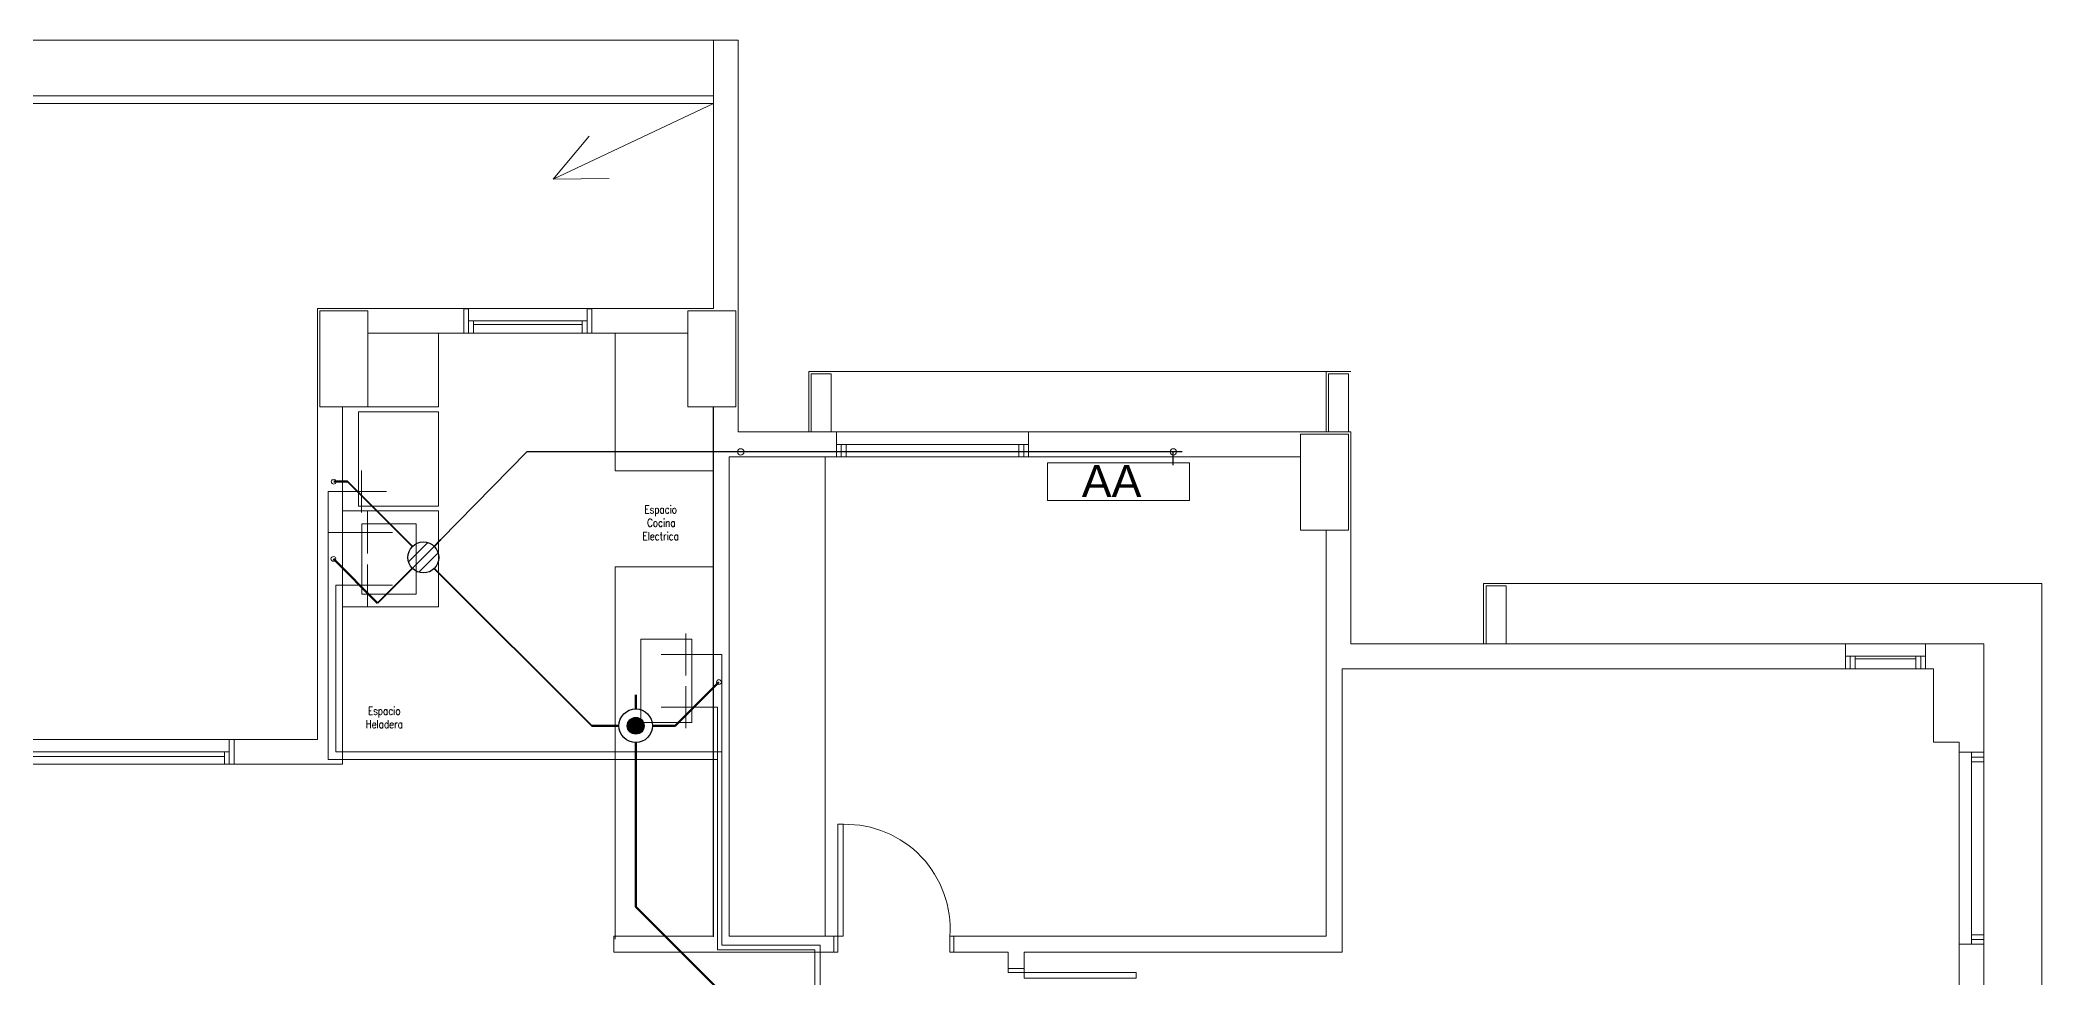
# Model space of a CAD drawing. Header units: millimetres. Extents: x 539 to 842, y -453 to -96.
# Drawn here: x 756.59 to 769.1, y -263.1 to -257.24 of the extents above; entities that cross this region are included whole.
import ezdxf

# ---------------------------------------------------------------- set-up
doc = ezdxf.new("R2010")
doc.units = ezdxf.units.MM
doc.header["$LTSCALE"] = 0.1
doc.linetypes.add('ACAD_ISO02W100', pattern=[15, 12, -3])
doc.linetypes.add('CONTINUA', pattern=[0])
doc.layers.get('0').update_dxf_attribs({"lineweight": 5})
for name, color, linetype, lineweight in [('00-Agua Caliente', 1, 'Continuous', 20), ('00-Agua Fria', 5, 'ACAD_ISO02W100', 20), ('Arq-Equipamiento', 250, 'Continuous', 5)]:
    doc.layers.add(name, color=color, linetype=linetype, lineweight=lineweight)
doc.layers.add('00-Pluvial', color=40, linetype='Continuous')
doc.layers.add('00-Secundario', color=24, linetype='Continuous')
doc.layers.add('00-Primario', color=7, linetype='Continuous', true_color=0xff2400)
doc.styles.add('Romans 1.50', font='romans.shx', dxfattribs={"width": 0.8, "height": 0.15})
doc.styles.get("Standard").update_dxf_attribs({"font": 'arial.ttf'})

# ---------------------------------------------------------------- blocks, each defined once
blk = doc.blocks.new('2-3y4P F')
at = {"color": 8, "lineweight": 18}
for p, q in [((744.734, -257.24), (760.799, -257.24)), ((760.954, -257.24), (760.799, -257.24)), ((760.799, -257.24), (760.799, -258.917)), ((760.954, -259.689), (760.954, -257.24)), ((753.515, -257.589), (760.799, -257.589)), ((753.515, -257.636), (760.799, -257.636)), ((758.326, -258.917), (758.326, -261.611)), ((759.24, -258.917), (758.326, -258.917)), ((759.24, -258.919), (759.24, -258.917)), ((759.24, -258.917), (760.04, -258.917)), ((759.27, -258.919), (759.24, -258.919)), ((759.24, -258.919), (759.24, -259.071)), ((759.27, -259.071), (759.27, -258.919)), ((760.04, -258.919), (760.01, -258.919)), ((760.01, -258.919), (760.01, -259.071)), ((760.799, -258.917), (760.04, -258.917)), ((760.04, -258.917), (760.04, -258.919)), ((760.04, -259.071), (760.04, -258.919)), ((758.482, -258.932), (758.341, -258.932)), ((758.341, -258.932), (758.341, -259.532)), ((758.641, -258.932), (758.482, -258.932)), ((758.641, -259.057), (758.641, -258.932)), ((758.641, -258.932), (758.641, -259.073)), ((759.3, -258.995), (759.27, -258.995)), ((759.27, -258.995), (759.27, -259.071)), ((759.3, -259.071), (759.3, -258.995)), ((759.3, -258.995), (759.98, -258.995)), ((759.3, -259.009), (759.3, -259.018)), ((759.3, -259.018), (759.98, -259.018)), ((760.01, -258.995), (759.98, -258.995)), ((759.98, -258.995), (759.98, -259.071)), ((759.98, -259.018), (759.98, -259.009)), ((760.01, -259.071), (760.01, -258.995)), ((760.814, -258.932), (760.639, -258.932)), ((760.639, -258.932), (760.639, -259.057)), ((760.639, -259.073), (760.639, -258.932)), ((760.939, -258.932), (760.814, -258.932)), ((760.939, -259.073), (760.939, -258.932)), ((758.641, -259.058), (758.641, -259.057)), ((758.641, -259.07), (758.641, -259.058)), ((758.641, -259.071), (758.641, -259.07)), ((758.641, -259.073), (758.641, -259.071)), ((758.641, -259.532), (758.641, -259.073)), ((758.641, -259.073), (759.24, -259.073)), ((759.082, -259.532), (759.082, -259.073)), ((759.24, -259.073), (759.24, -259.071)), ((759.24, -259.071), (759.27, -259.071)), ((760.04, -259.073), (759.24, -259.073)), ((759.27, -259.071), (759.3, -259.071)), ((759.98, -259.071), (759.3, -259.071)), ((759.98, -259.071), (760.01, -259.071)), ((760.01, -259.071), (760.04, -259.071)), ((760.04, -259.071), (760.04, -259.073)), ((760.04, -259.073), (760.639, -259.073)), ((760.185, -259.073), (760.185, -259.932)), ((760.639, -259.057), (760.639, -259.058)), ((760.639, -259.058), (760.639, -259.07)), ((760.639, -259.07), (760.639, -259.071)), ((760.639, -259.071), (760.639, -259.073)), ((760.639, -259.073), (760.639, -259.532)), ((760.939, -259.532), (760.939, -259.073)), ((761.396, -259.689), (761.396, -259.312)), ((761.396, -259.312), (761.551, -259.312)), ((761.411, -259.327), (761.411, -259.689)), ((761.411, -259.327), (761.536, -259.327)), ((761.536, -259.327), (761.536, -259.689)), ((761.551, -259.312), (764.628, -259.312)), ((764.628, -259.689), (764.628, -259.312)), ((764.628, -259.312), (764.783, -259.312)), ((764.643, -259.327), (764.643, -259.689)), ((764.643, -259.327), (764.768, -259.327)), ((764.768, -259.327), (764.768, -259.689)), ((758.341, -259.532), (758.466, -259.532)), ((758.482, -259.532), (758.341, -259.532)), ((758.466, -259.532), (758.467, -259.532)), ((758.467, -259.532), (758.479, -259.532)), ((758.479, -259.532), (758.48, -259.532)), ((758.48, -259.532), (758.482, -259.532)), ((758.482, -259.532), (758.641, -259.532)), ((758.482, -261.767), (758.482, -259.532)), ((758.641, -259.532), (759.082, -259.532)), ((760.639, -259.532), (760.798, -259.532)), ((760.798, -259.532), (760.799, -259.532)), ((760.798, -259.532), (760.798, -262.842)), ((760.939, -259.532), (760.798, -259.532)), ((760.799, -259.532), (760.8, -259.532)), ((760.799, -259.844), (760.799, -259.532)), ((760.8, -259.532), (760.813, -259.532)), ((760.8, -262.845), (760.8, -259.532)), ((760.813, -259.532), (760.814, -259.532)), ((760.814, -259.532), (760.939, -259.532)), ((761.568, -259.689), (760.954, -259.689)), ((761.568, -259.767), (761.568, -259.689)), ((761.568, -259.689), (762.768, -259.689)), ((761.598, -259.767), (761.568, -259.767)), ((761.568, -259.767), (761.568, -259.845)), ((761.628, -259.767), (761.598, -259.767)), ((761.598, -259.767), (761.598, -259.845)), ((761.598, -259.845), (761.598, -259.767)), ((762.708, -259.767), (761.628, -259.767)), ((761.628, -259.767), (761.628, -259.782)), ((761.628, -259.845), (761.628, -259.767)), ((762.708, -259.782), (762.708, -259.767)), ((762.738, -259.767), (762.708, -259.767)), ((762.708, -259.767), (762.708, -259.845)), ((762.738, -259.845), (762.738, -259.767)), ((762.768, -259.767), (762.738, -259.767)), ((762.738, -259.767), (762.738, -259.845)), ((764.783, -259.689), (762.768, -259.689)), ((762.768, -259.689), (762.768, -259.767)), ((762.768, -259.845), (762.768, -259.767)), ((764.643, -259.704), (764.468, -259.704)), ((764.468, -259.704), (764.468, -259.829)), ((764.468, -259.845), (764.468, -259.704)), ((764.768, -259.704), (764.643, -259.704)), ((764.768, -260.304), (764.768, -259.704)), ((764.783, -261.014), (764.783, -259.689)), ((760.799, -259.843), (760.798, -259.843)), ((760.798, -259.844), (760.8, -259.844)), ((760.798, -259.845), (760.799, -259.845)), ((760.799, -262.844), (760.799, -259.845)), ((760.898, -262.842), (760.898, -259.845)), ((760.898, -259.845), (761.568, -259.845)), ((761.498, -259.845), (761.498, -262.842)), ((761.568, -259.845), (761.598, -259.845)), ((761.598, -259.845), (761.628, -259.845)), ((762.708, -259.845), (761.628, -259.845)), ((762.708, -259.845), (762.738, -259.845)), ((762.738, -259.845), (762.768, -259.845)), ((764.468, -259.844), (762.768, -259.844)), ((762.768, -259.845), (764.468, -259.845)), ((764.468, -259.829), (764.468, -259.83)), ((764.468, -259.83), (764.468, -259.843)), ((764.468, -259.843), (764.468, -259.844)), ((764.468, -259.844), (764.468, -259.845)), ((764.468, -259.845), (764.468, -260.304)), ((760.185, -259.932), (760.797, -259.932)), ((759.082, -260.182), (758.482, -260.182)), ((758.602, -260.703), (758.602, -260.263)), ((758.602, -260.263), (758.942, -260.263)), ((758.942, -260.263), (758.942, -260.703)), ((759.082, -260.783), (759.082, -260.182)), ((764.468, -260.304), (764.643, -260.304)), ((764.628, -260.304), (764.628, -262.842)), ((764.643, -260.304), (764.768, -260.304)), ((764.768, -260.304), (764.643, -260.304)), ((760.798, -260.532), (760.185, -260.532)), ((760.185, -260.532), (760.185, -262.859)), ((765.612, -261.014), (765.612, -260.637)), ((765.612, -260.637), (765.767, -260.637)), ((765.627, -260.652), (765.627, -261.014)), ((765.627, -260.652), (765.752, -260.652)), ((765.752, -260.652), (765.752, -261.014)), ((765.767, -260.637), (769.1, -260.637)), ((769.1, -260.637), (769.1, -265.02)), ((758.482, -260.783), (759.082, -260.783)), ((758.942, -260.703), (758.602, -260.703)), ((760.345, -261.505), (760.345, -260.985)), ((760.345, -260.985), (760.665, -260.985)), ((760.665, -260.985), (760.665, -261.505)), ((767.873, -261.014), (764.783, -261.014)), ((767.873, -261.092), (767.873, -261.014)), ((767.873, -261.014), (768.373, -261.014)), ((768.738, -261.014), (768.373, -261.014)), ((768.373, -261.014), (768.373, -261.092)), ((768.738, -261.692), (768.738, -261.014)), ((764.728, -261.17), (767.873, -261.17)), ((764.728, -262.942), (764.728, -261.17)), ((767.903, -261.092), (767.873, -261.092)), ((767.873, -261.092), (767.873, -261.17)), ((767.873, -261.17), (767.903, -261.17)), ((767.933, -261.092), (767.903, -261.092)), ((767.903, -261.092), (767.903, -261.17)), ((767.903, -261.17), (767.903, -261.092)), ((767.903, -261.17), (767.933, -261.17)), ((768.313, -261.092), (767.933, -261.092)), ((767.933, -261.092), (767.933, -261.107)), ((767.933, -261.17), (767.933, -261.092)), ((767.933, -261.107), (768.313, -261.107)), ((768.313, -261.17), (767.933, -261.17)), ((768.313, -261.107), (768.313, -261.092)), ((768.343, -261.092), (768.313, -261.092)), ((768.313, -261.092), (768.313, -261.17)), ((768.313, -261.17), (768.343, -261.17)), ((768.343, -261.17), (768.343, -261.092)), ((768.373, -261.092), (768.343, -261.092)), ((768.343, -261.092), (768.343, -261.17)), ((768.343, -261.17), (768.373, -261.17)), ((768.373, -261.17), (768.373, -261.092)), ((768.373, -261.17), (768.423, -261.17)), ((768.423, -261.17), (768.423, -261.629)), ((760.665, -261.505), (760.345, -261.505)), ((756.134, -261.611), (757.774, -261.611)), ((757.804, -261.611), (757.774, -261.611)), ((757.774, -261.611), (757.774, -261.767)), ((758.326, -261.611), (757.804, -261.611)), ((757.804, -261.767), (757.804, -261.611)), ((768.423, -261.629), (768.582, -261.629)), ((768.582, -261.629), (768.582, -261.692)), ((756.134, -261.689), (757.744, -261.689)), ((757.744, -261.719), (756.134, -261.719)), ((757.744, -261.767), (756.134, -261.767)), ((757.774, -261.689), (757.744, -261.689)), ((757.744, -261.689), (757.744, -261.767)), ((757.744, -261.734), (757.744, -261.719)), ((757.744, -261.767), (757.774, -261.767)), ((757.774, -261.767), (757.774, -261.689)), ((757.774, -261.767), (757.804, -261.767)), ((757.804, -261.767), (758.482, -261.767)), ((768.582, -261.692), (768.66, -261.692)), ((768.582, -262.892), (768.582, -261.692)), ((768.66, -261.692), (768.738, -261.692)), ((768.66, -261.722), (768.66, -261.692)), ((768.66, -261.722), (768.738, -261.722)), ((768.66, -261.752), (768.66, -261.722)), ((768.738, -261.722), (768.66, -261.722)), ((768.66, -261.752), (768.676, -261.752)), ((768.66, -262.832), (768.66, -261.752)), ((768.738, -261.752), (768.66, -261.752)), ((768.738, -261.692), (768.738, -261.722)), ((768.738, -261.722), (768.738, -261.752)), ((768.738, -262.832), (768.738, -261.752)), ((761.611, -262.142), (761.576, -262.142)), ((761.576, -262.142), (761.576, -262.842)), ((761.611, -262.842), (761.611, -262.142)), ((760.798, -262.842), (760.178, -262.842)), ((760.178, -262.842), (760.178, -262.942)), ((761.551, -262.842), (760.898, -262.842)), ((761.576, -262.842), (761.551, -262.842)), ((761.551, -262.842), (761.551, -262.942)), ((761.576, -262.842), (761.611, -262.842)), ((761.576, -262.942), (761.576, -262.842)), ((762.301, -262.842), (762.276, -262.842)), ((762.276, -262.842), (762.276, -262.942)), ((764.628, -262.842), (762.301, -262.842)), ((762.301, -262.942), (762.301, -262.842)), ((768.582, -262.892), (768.582, -265.038)), ((768.66, -262.892), (768.582, -262.892)), ((768.676, -262.832), (768.66, -262.832)), ((768.66, -262.832), (768.738, -262.832)), ((768.66, -262.862), (768.66, -262.832)), ((768.738, -262.862), (768.66, -262.862)), ((768.66, -262.862), (768.738, -262.862)), ((768.66, -262.892), (768.66, -262.862)), ((768.738, -262.892), (768.66, -262.892)), ((768.738, -262.832), (768.738, -262.862)), ((768.738, -262.862), (768.738, -262.892)), ((768.738, -266.777), (768.738, -262.892)), ((760.179, -262.94), (760.178, -262.94)), ((760.178, -262.942), (761.551, -262.942)), ((761.551, -262.942), (761.576, -262.942)), ((762.276, -262.942), (762.301, -262.942)), ((762.301, -262.942), (762.641, -262.942)), ((762.641, -262.942), (762.641, -263.043)), ((762.741, -263.043), (762.641, -263.043)), ((762.641, -263.043), (762.641, -263.068)), ((762.741, -262.942), (764.728, -262.942)), ((762.741, -263.043), (762.741, -262.942)), ((762.741, -263.068), (762.741, -263.043)), ((764.701, -262.941), (764.701, -262.942)), ((762.641, -263.068), (762.741, -263.068)), ((763.441, -263.068), (762.741, -263.068)), ((762.741, -263.068), (762.741, -263.103)), ((762.741, -263.103), (763.441, -263.103)), ((763.441, -263.103), (763.441, -263.068))]:
    blk.add_line(p, q, dxfattribs=at)
blk.add_lwpolyline([(759.082, -259.563), (759.082, -260.153), (758.582, -260.153), (758.582, -259.563)], close=True, dxfattribs=at)
blk.add_arc((761.625, -262.795), 0.653, 355.8984, 91.164, dxfattribs=at)
at = {"layer": 'Arq-Equipamiento', "color": 8, "linetype": 'CONTINUA', "lineweight": 18}
blk.add_lwpolyline([(762.887, -259.883), (763.773, -259.883), (763.773, -260.118), (762.887, -260.118)], close=True, dxfattribs=at)
at = {"color": 8, "lineweight": 18, "style": 'Romans 1.50', "width": 0.8}
for s, p in [('Espacio', (760.368, -260.199)), ('Cocina', (760.385, -260.282)), ('Electrica', (760.356, -260.366)), ('Espacio', (758.641, -261.458)), ('Heladera', (758.626, -261.541))]:
    blk.add_text(s, height=0.05, dxfattribs=at).set_placement(p)
at = {"color": 8, "lineweight": 18, "insert": (763.101, -259.896), "char_height": 0.2, "attachment_point": 1}
blk.add_mtext_dynamic_manual_height_columns('AA', width=1, gutter_width=12.5, heights=[0], dxfattribs=at)

msp = doc.modelspace()

# ---------------------------------------------------------------- hatches: boundary and pattern name
at = {"layer": '00-Primario', "lineweight": 100}
msp.add_hatch(color=256, dxfattribs=at).paths.add_polyline_path([(760.314, -261.579, 1), (760.314, -261.473, 1)])

# ---------------------------------------------------------------- linework, layer by layer
at = {"layer": '00-Agua Caliente', "color": 1, "linetype": 'Continuous', "lineweight": 20}
for p, q in [((758.639, -260.779), (758.639, -260.518)), ((758.44, -260.648), (758.795, -260.648)), ((760.628, -260.949), (760.628, -261.211)), ((760.853, -261.08), (760.472, -261.08))]:
    msp.add_line(p, q, dxfattribs=at)
at = {"layer": '00-Agua Caliente', "linetype": 'CONTINUA'}
for points in [[(758.44, -260.648), (758.44, -261.689), (760.853, -261.689)], [(760.853, -261.08), (760.853, -262.898), (761.466, -262.898), (761.466, -263.937)]]:
    msp.add_lwpolyline(points, dxfattribs=at)
at = {"layer": '00-Agua Fria', "color": 5, "linetype": 'Continuous', "lineweight": 20}
for p, q in [((758.601, -260.192), (758.601, -259.93)), ((758.393, -260.061), (758.757, -260.061)), ((758.639, -260.449), (758.639, -260.187)), ((758.393, -260.318), (758.795, -260.318)), ((760.628, -261.279), (760.628, -261.541)), ((760.824, -261.41), (760.472, -261.41))]:
    msp.add_line(p, q, dxfattribs=at)
at = {"layer": '00-Agua Fria', "ltscale": 3}
for points in [[(758.393, -260.062), (758.393, -261.736), (760.824, -261.736)], [(760.824, -261.41), (760.824, -262.926), (761.434, -262.926), (761.434, -263.963)]]:
    msp.add_lwpolyline(points, dxfattribs=at)
at = {"layer": '00-Pluvial', "lineweight": 20}
for p, q in [((760.799, -257.636), (759.798, -258.11)), ((759.798, -258.11), (760.024, -257.841)), ((759.798, -258.11), (760.149, -258.105))]:
    msp.add_line(p, q, dxfattribs=at)
at = {"layer": '00-Primario', "lineweight": 40}
msp.add_lwpolyline([(759.055, -260.542), (760.039, -261.526)], dxfattribs=at)
at = {"layer": '00-Primario', "lineweight": 50}
for points in [[(760.561, -261.526), (760.834, -261.253)], [(760.314, -261.421), (760.314, -261.332)], [(760.209, -261.526), (760.039, -261.526)], [(760.419, -261.526), (760.561, -261.526)], [(760.314, -261.631), (760.314, -262.657), (762.03, -264.373)]]:
    msp.add_lwpolyline(points, dxfattribs=at)
at = {"layer": '00-Primario', "linetype": 'Continuous', "lineweight": 20}
msp.add_circle((760.834, -261.253), 0.0151, dxfattribs=at)
at = {"layer": '00-Primario', "lineweight": 30}
for radius in [0.105, 0.0526]:
    msp.add_circle((760.314, -261.526), radius, dxfattribs=at)
at = {"layer": '00-Secundario', "lineweight": 15}
for p, q in [((759.015, -260.38), (758.894, -260.501)), ((759.055, -260.405), (758.919, -260.541)), ((759.08, -260.445), (758.959, -260.566))]:
    msp.add_line(p, q, dxfattribs=at)
at = {"layer": '00-Secundario', "lineweight": 30}
for points in [[(763.729, -259.814), (759.634, -259.814), (759.097, -260.362)], [(763.673, -259.898), (763.673, -259.814)]]:
    msp.add_lwpolyline(points, dxfattribs=at)
at = {"layer": '00-Secundario', "lineweight": 50}
for points in [[(758.514, -260), (758.427, -260)], [(758.701, -260.759), (758.425, -260.483)]]:
    msp.add_lwpolyline(points, dxfattribs=at)
at = {"layer": '00-Secundario', "lineweight": 40}
for points in [[(758.919, -260.406), (758.514, -260)], [(759.055, -260.405), (759.097, -260.362)], [(758.92, -260.541), (758.701, -260.759)]]:
    msp.add_lwpolyline(points, dxfattribs=at)
at = {"layer": '00-Secundario', "linetype": 'CONTINUA', "lineweight": 20}
for centre in [(760.97, -259.814), (763.673, -259.814)]:
    msp.add_circle(centre, 0.02, dxfattribs=at)
at = {"layer": '00-Secundario', "linetype": 'Continuous', "lineweight": 20}
for centre in [(758.427, -260), (758.425, -260.483)]:
    msp.add_circle(centre, 0.0151, dxfattribs=at)
at = {"layer": '00-Secundario', "lineweight": 25}
msp.add_circle((758.987, -260.474), 0.0967, dxfattribs=at)

# ---------------------------------------------------------------- block references
at = {"color": 2, "linetype": 'CONTINUA', "lineweight": 13}
msp.add_blockref('2-3y4P F', (0, 0), dxfattribs=at)

doc.saveas('drawing.dxf')
